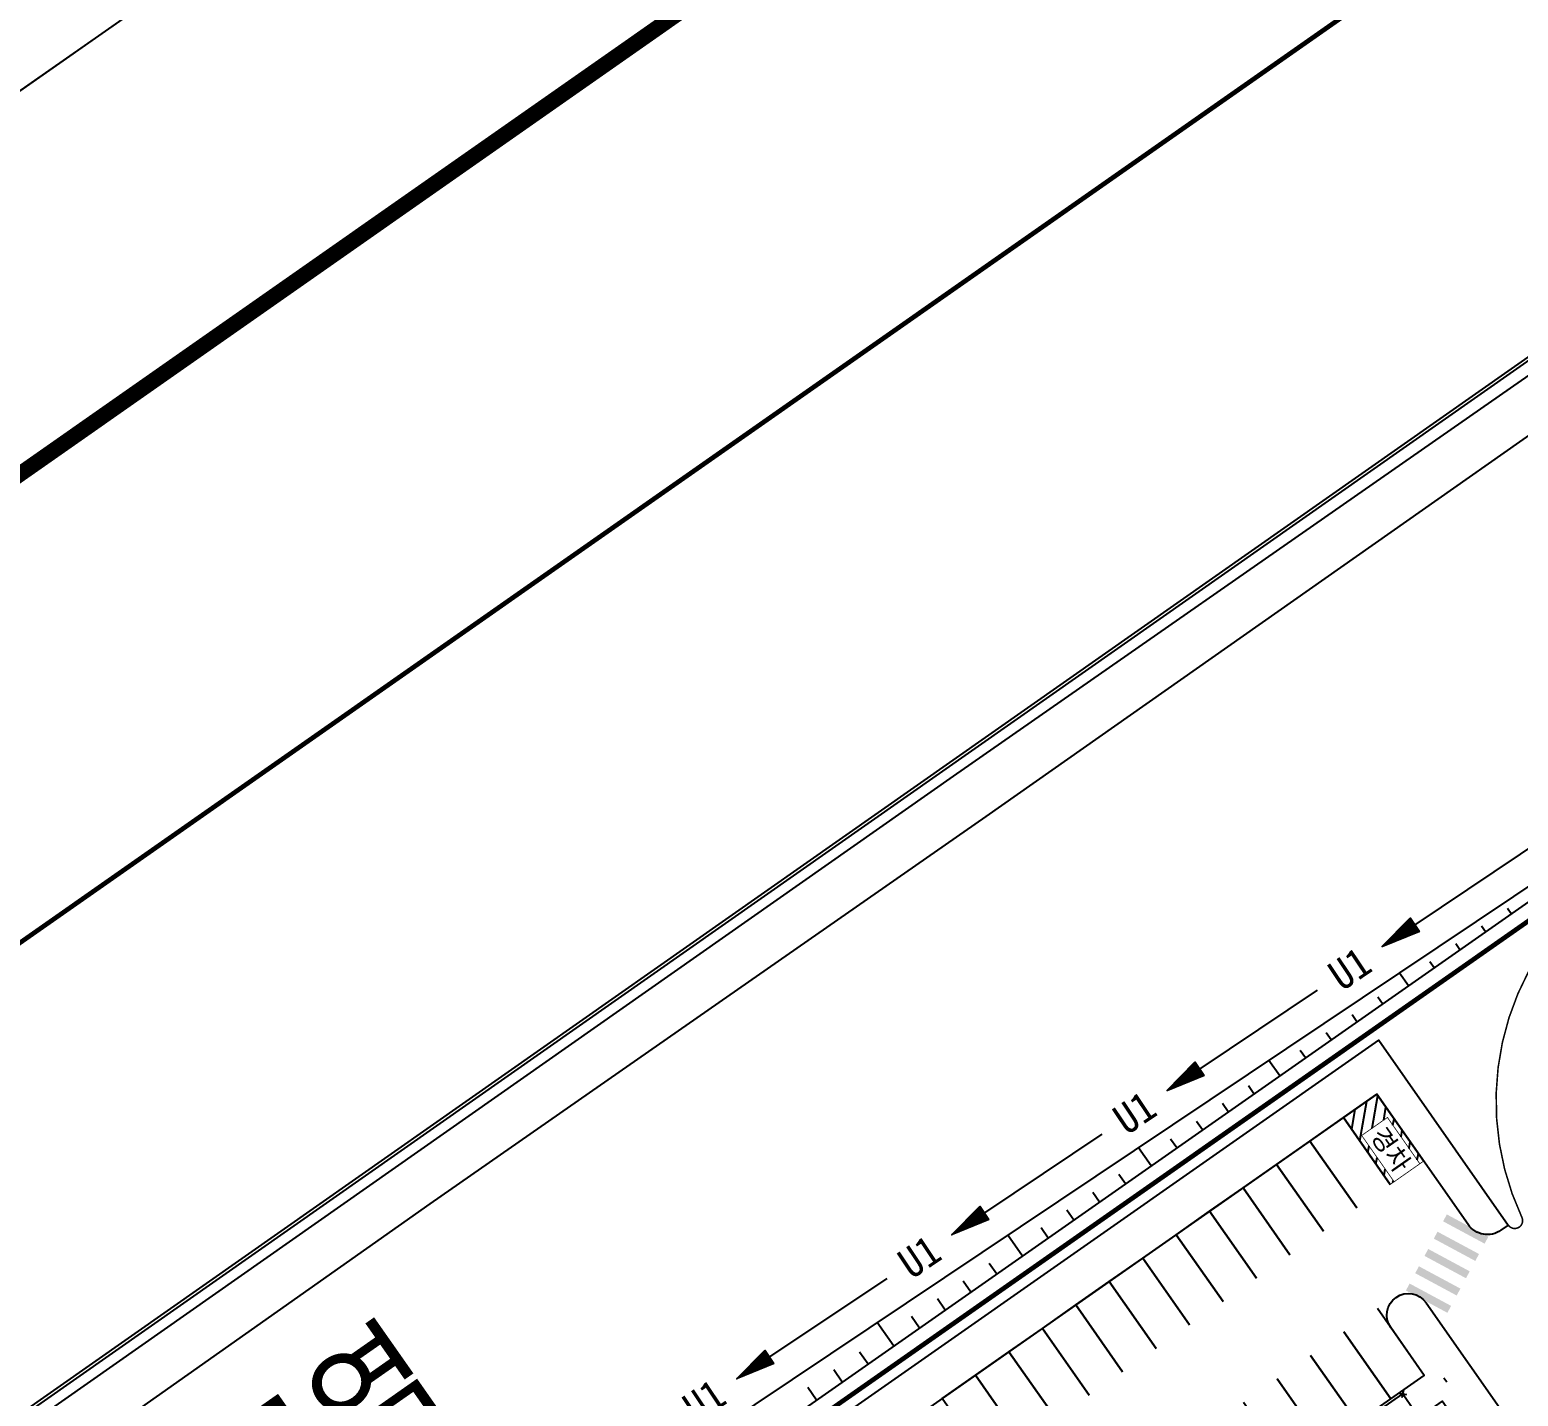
# Model space of a CAD drawing. Header units: millimetres. Extents: x 152904052 to 153933663, y 538271515 to 539240469.
# Drawn here: x 153119446 to 153214217, y 538825339 to 538912353 of the extents above; entities that cross this region are included whole.
import ezdxf
from ezdxf.enums import TextEntityAlignment as Align

# ---------------------------------------------------------------- set-up
doc = ezdxf.new("R2010")
doc.units = ezdxf.units.MM
doc.set_wipeout_variables(frame=1)
doc.linetypes.add('DASHED', pattern=[19.05, 12.7, -6.35])
for name, color, linetype in [('BORD', 7, 'Continuous'), ('DIMM', 1, 'Continuous'), ('e-wire', 4, 'Continuous'), ('FENC', 7, 'Continuous'), ('SCHM', 9, 'Continuous'), ('TEXT', 7, 'Continuous'), ('ZONE', 1, 'DASHED')]:
    doc.layers.add(name, color=color, linetype=linetype)
doc.styles.add('IIAC FONT', font='GulimChe.ttf')
doc.styles.add('굴림', font='Gulim.ttf')

# ---------------------------------------------------------------- blocks, each defined once
blk = doc.blocks.new('MF-2(H2000)')
for points in [[(48447494, 24728615), (48447141, 24728262)], [(48447141, 24728615), (48447494, 24728262)], [(48449194, 24728615), (48448841, 24728262)], [(48448841, 24728615), (48449194, 24728262)], [(48447494, 24726965), (48447141, 24726612)], [(48447141, 24726965), (48447494, 24726612)], [(48449194, 24726965), (48448841, 24726612)], [(48448841, 24726965), (48449194, 24726612)]]:
    blk.add_lwpolyline(points)
at = {"ltscale": 3}
blk.add_lwpolyline([(48447317, 24726788), (48447317, 24726788), (48447317, 24728438), (48449017, 24728438), (48449017, 24726788), (48449017, 24726788)], dxfattribs=at)
at = {"ltscale": 5}
for points in [[(48448167, 24726788, -0.414214), (48447317, 24725938), (48447317, 24726788)], [(48448167, 24726788, 0.414214), (48449017, 24725938), (48449017, 24726788)]]:
    blk.add_lwpolyline(points, format="xyb", dxfattribs=at)
blk = doc.blocks.new('SHEET')
at = {"layer": 'e-wire', "color": 1, "true_color": 0xff0000}
blk.add_lwpolyline([(0, 0), (841, 0), (841, -594), (0, -594)], close=True, dxfattribs=at)

msp = doc.modelspace()

# ---------------------------------------------------------------- hatches: boundary and pattern name
at = {"layer": 'SCHM'}
h = msp.add_hatch(dxfattribs=at)
h.set_pattern_fill('ANSI31', color=256, scale=200, angle=35)
h.set_pattern_definition([(80, (122901466.1, 494562114.84), (-625.352923, 110.266593), [])])
h.paths.add_polyline_path([(153205215.9, 538844574.1), (153203086.1, 538843082.8), (153206068.7, 538838823.3), (153206314.5, 538838995.3), (153204249.6, 538841944.3), (153205887.9, 538843091.4), (153207952.8, 538840142.5), (153208198.5, 538840314.6)])

# ---------------------------------------------------------------- linework, layer by layer
at = {"layer": 'BORD'}
msp.add_lwpolyline([(153244756.3, 538271514.8), (153933663.1, 538753892.5), (153592958.7, 539240468.9), (152904051.9, 538758091.1)], close=True, dxfattribs=at)
at = {"layer": 'BORD', "const_width": 1000}
msp.add_lwpolyline([(153253763.5, 538302237.2), (152936002.2, 538756047.4), (153588047.2, 539212614.3), (153905808.6, 538758804)], close=True, dxfattribs=at)
at = {"layer": 'DIMM'}
msp.add_line((153209477.7, 538826514.6), (153209663.6, 538826249.2), dxfattribs=at)
at = {"layer": 'SCHM'}
for p, q in [((153074510.5, 538763796.1), (153218867.9, 538860469.1)), ((153213775.3, 538856061), (153213537.5, 538856400.6)), ((153212137, 538854913.8), (153211887.3, 538855270.5)), ((153210498.7, 538853766.7), (153210237.1, 538854140.3)), ((153208860.4, 538852619.5), (153208586.8, 538853010.2)), ((153207222.1, 538851472.4), (153206651.1, 538852287.8)), ((153205583.8, 538850325.2), (153205286.4, 538850750)), ((153203945.5, 538849178), (153203636.2, 538849619.8)), ((153202307.2, 538848030.9), (153201985.9, 538848489.7)), ((153200668.9, 538846883.7), (153200335.7, 538847359.6)), ((153199030.6, 538845736.6), (153198340.4, 538846722.3)), ((153197392.3, 538844589.4), (153197035.3, 538845099.3)), ((153195754, 538843442.3), (153195385, 538843969.2)), ((153194115.7, 538842295.1), (153193734.8, 538842839.1)), ((153192477.4, 538841148), (153192084.6, 538841708.9)), ((153190839.1, 538840000.8), (153190029.6, 538841156.8)), ((153189200.8, 538838853.7), (153188784.1, 538839448.7)), ((153187562.5, 538837706.5), (153187133.9, 538838318.6)), ((153185924.1, 538836559.4), (153185483.7, 538837188.4)), ((153184285.8, 538835412.2), (153183833.5, 538836058.3)), ((153182647.5, 538834265.1), (153181718.9, 538835591.3)), ((153181009.2, 538833117.9), (153180533, 538833798)), ((153179370.9, 538831970.8), (153178882.8, 538832667.9)), ((153177732.6, 538830823.6), (153177232.6, 538831537.8)), ((153176094.3, 538829676.5), (153175582.3, 538830407.7)), ((153174456, 538828529.3), (153173408.2, 538830025.7)), ((153172817.7, 538827382.1), (153172281.9, 538828147.4)), ((153171179.4, 538826235), (153170631.7, 538827017.3)), ((153169541.1, 538825087.8), (153168981.4, 538825887.1))]:
    msp.add_line(p, q, dxfattribs=at)
at = {"layer": 'SCHM', "const_width": 300}
msp.add_lwpolyline([(153283005.5, 538466034.4), (153077550.5, 538759454.5), (153361796.3, 538958485.6), (153516377.8, 538737720.2), (153499645.1, 538637137.3)], dxfattribs=at)
at = {"layer": 'SCHM'}
for points in [[(153259573.4, 538952768.9), (153266580.5, 538942336), (153273308.2, 538932521.4), (153028336.3, 538760792.3), (152994841.2, 538737813.8)], [(153259737.3, 538952883.6), (153266746, 538942448.3), (153273585, 538932471.3), (153028450.3, 538760627.9), (152994954.3, 538737648.9)], [(153072735.9, 538757304.1), (153301834.2, 538917720.4)], [(153217697.8, 538862102.3), (153207639.8, 538855364.8)], [(153201406.9, 538851191.2), (153193936, 538846188.9)], [(153206068.7, 538838823.3), (153203086.1, 538843082.8), (153205215.9, 538844574.1), (153208198.5, 538840314.6)], [(153203939, 538837332), (153200956.4, 538841591.5), (153203086.1, 538843082.8), (153206068.7, 538838823.3)], [(153187711.6, 538842021.3), (153180232.2, 538837013)], [(153201809.2, 538835840.7), (153198826.6, 538840100.2), (153200956.4, 538841591.5), (153203939, 538837332)], [(153199679.4, 538834349.4), (153196696.8, 538838608.9), (153198826.6, 538840100.2), (153201809.2, 538835840.7)], [(153197549.6, 538832858.1), (153194567, 538837117.7), (153196696.8, 538838608.9), (153199679.4, 538834349.4)], [(153195419.8, 538831366.8), (153192437.2, 538835626.4), (153194567, 538837117.7), (153197549.6, 538832858.1)], [(153193290, 538829875.5), (153190307.4, 538834135.1), (153192437.2, 538835626.4), (153195419.8, 538831366.8)], [(153191160.2, 538828384.2), (153188177.6, 538832643.8), (153190307.4, 538834135.1), (153193290, 538829875.5)], [(153174007.8, 538832845.3), (153166536.8, 538827843)], [(153189030.4, 538826892.9), (153186047.8, 538831152.5), (153188177.6, 538832643.8), (153191160.2, 538828384.2)], [(153186900.6, 538825401.6), (153183918, 538829661.2), (153186047.8, 538831152.5), (153189030.4, 538826892.9)], [(153203120.8, 538829434.4), (153206103.4, 538825174.9), (153208233.2, 538826666.2), (153205250.6, 538830925.7)], [(153184770.8, 538823910.3), (153181788.2, 538828169.9), (153183918, 538829661.2), (153186900.6, 538825401.6)], [(153200991, 538827943.1), (153203973.6, 538823683.6), (153206103.4, 538825174.9), (153203120.8, 538829434.4)], [(153182641, 538822419), (153179658.4, 538826678.6), (153181788.2, 538828169.9), (153184770.8, 538823910.3)], [(153198861.2, 538826451.8), (153201843.8, 538822192.3), (153203973.6, 538823683.6), (153200991, 538827943.1)], [(153180511.2, 538820927.7), (153177528.6, 538825187.3), (153179658.4, 538826678.6), (153182641, 538822419)], [(153196731.4, 538824960.5), (153199714, 538820701), (153201843.8, 538822192.3), (153198861.2, 538826451.8)]]:
    msp.add_lwpolyline(points, dxfattribs=at)
at = {"layer": 'SCHM', "ltscale": 0.005, "const_width": 100}
msp.add_lwpolyline([(153220267.5, 538858470.3, 0.3641175), (153214448.5, 538836731.1, -0.9165705), (153213585.9, 538836232.8)], format="xyb", dxfattribs=at)
at = {"layer": 'SCHM'}
for points in [[(153207924.1, 538854940.7), (153205579.3, 538853985.5), (153205562.2, 538853973.6), (153207338.6, 538855776.9), (153207355.6, 538855788.8), (153207924.1, 538854940.7)], [(153207825.1, 538854973.1), (153205773, 538854108.4), (153207352.2, 538855684.7), (153207825.1, 538854973.1)], [(153207769.6, 538854997.9), (153205986.3, 538854257.8), (153207348, 538855618.2), (153207769.6, 538854997.9)], [(153207682.6, 538855013.2), (153206197, 538854392.7), (153207332.6, 538855531.1), (153207682.6, 538855013.2)], [(153207612.6, 538855040.5), (153206401.8, 538854536), (153207328.4, 538855464.6), (153207612.6, 538855040.5)], [(153207534.1, 538855061.8), (153206621.1, 538854676.9), (153207321.6, 538855383.5), (153207534.1, 538855061.8)], [(153207470.1, 538855080.6), (153206825.9, 538854820.3), (153207317.3, 538855317), (153207470.1, 538855080.6)], [(153207391.6, 538855101.9), (153207036.6, 538854955.1), (153207302, 538855229.9), (153207391.6, 538855101.9)], [(153207321.6, 538855129.2), (153207249.9, 538855104.5), (153207297.7, 538855163.4), (153207321.6, 538855129.2)], [(153194220.2, 538845764.8), (153191875.4, 538844809.6), (153191858.4, 538844797.7), (153193634.7, 538846601), (153193651.8, 538846612.9), (153194220.2, 538845764.8)], [(153194121.2, 538845797.2), (153192077.7, 538844938.5), (153193648.4, 538846508.8), (153194121.2, 538845797.2)], [(153194065.8, 538845822), (153192282.4, 538845081.9), (153193644.1, 538846442.3), (153194065.8, 538845822)], [(153193978.7, 538845837.3), (153192493.2, 538845216.7), (153193637.3, 538846361.2), (153193978.7, 538845837.3)], [(153193917.3, 538845870.6), (153192706.5, 538845366.1), (153193633.1, 538846294.6), (153193917.3, 538845870.6)], [(153193830.2, 538845885.9), (153192917.2, 538845501), (153193617.7, 538846207.6), (153193830.2, 538845885.9)], [(153193774.8, 538845910.7), (153193122, 538845644.3), (153193619.4, 538846132.5), (153193774.8, 538845910.7)], [(153193687.7, 538845926), (153193341.3, 538845785.2), (153193598.1, 538846054), (153193687.7, 538845926)], [(153193617.7, 538845953.3), (153193546.1, 538845928.6), (153193608.4, 538845984.9), (153193617.7, 538845953.3)], [(153180516.4, 538836588.9), (153178171.6, 538835633.7), (153178154.5, 538835621.8), (153179936.9, 538837416.5), (153179953.9, 538837428.5), (153180516.4, 538836588.9)], [(153180425.9, 538836627.3), (153178373.8, 538835762.6), (153179944.5, 538837332.9), (153180425.9, 538836627.3)], [(153180361.9, 538836646), (153178578.6, 538835906), (153179954.8, 538837263.8), (153180361.9, 538836646)], [(153180283.4, 538836667.4), (153178789.3, 538836040.8), (153179933.5, 538837185.3), (153180283.4, 538836667.4)], [(153180213.4, 538836694.7), (153179002.6, 538836190.2), (153179935.2, 538837110.2), (153180213.4, 538836694.7)], [(153180132.4, 538836701.5), (153179213.4, 538836325), (153179913.9, 538837031.7), (153180132.4, 538836701.5)], [(153180070.9, 538836734.7), (153179426.7, 538836474.4), (153179915.6, 538836956.6), (153180070.9, 538836734.7)], [(153179983.9, 538836750.1), (153179637.5, 538836609.3), (153179902.8, 538836884.1), (153179983.9, 538836750.1)], [(153179922.4, 538836783.4), (153179842.2, 538836752.6), (153179904.5, 538836809), (153179922.4, 538836783.4)], [(153166812.5, 538827413), (153164476.3, 538826463.8), (153164459.2, 538826451.8), (153166241.5, 538828246.6), (153166258.6, 538828258.5), (153166812.5, 538827413)], [(153166728, 538827442.8), (153164670, 538826586.7), (153166249.2, 538828163), (153166728, 538827442.8)], [(153166658.1, 538827470.1), (153164874.7, 538826730.1), (153166251, 538828087.9), (153166658.1, 538827470.1)], [(153166579.6, 538827491.4), (153165094, 538826870.9), (153166229.6, 538828009.4), (153166579.6, 538827491.4)], [(153166509.6, 538827518.7), (153165298.8, 538827014.3), (153166231.3, 538827934.3), (153166509.6, 538827518.7)], [(153166437.1, 538827531.5), (153165509.6, 538827149.1), (153166218.6, 538827861.7), (153166437.1, 538827531.5)], [(153166367.1, 538827558.8), (153165722.9, 538827298.5), (153166220.3, 538827786.6), (153166367.1, 538827558.8)], [(153166288.6, 538827580.2), (153165933.6, 538827433.3), (153166199, 538827708.1), (153166288.6, 538827580.2)], [(153166224.6, 538827598.9), (153166146.9, 538827582.7), (153166200.7, 538827633), (153166224.6, 538827598.9)]]:
    msp.add_lwpolyline(points, close=True, dxfattribs=at)
at = {"layer": 'SCHM', "ltscale": 0.0008}
for points in [[(153213117.5, 538835904.8, -0.4142136), (153211028.4, 538836273.1), (153205215.9, 538844574.1), (153090207, 538764044), (153092400.9, 538760910.8, -1), (153090148.3, 538759333.4), (153087954.3, 538762466.7), (153079967.6, 538756874.3), (153078390.3, 538759127), (153205335.8, 538848015.2), (153213585.9, 538836232.8)], [(153095224.4, 538752083.9, -1), (153097477.1, 538753661.3), (153099613.6, 538750609.9), (153208233.2, 538826666.2), (153206096.6, 538829717.5, -1), (153208349.3, 538831294.8), (153213769.6, 538823553.8, -1), (153211516.9, 538821976.5), (153209380.4, 538825027.9), (153100760.8, 538748971.6), (153102897.4, 538745920.3, -1), (153100644.7, 538744342.9)]]:
    msp.add_lwpolyline(points, format="xyb", close=True, dxfattribs=at)
at = {"layer": 'SCHM', "const_width": 50}
for points in [[(153208198.5, 538840314.6), (153205215.9, 538844574.1), (153203086.1, 538843082.8), (153206068.7, 538838823.3), (153206314.5, 538838995.3), (153204249.6, 538841944.3), (153205887.9, 538843091.4), (153207952.8, 538840142.5)], [(153206314.5, 538838995.3), (153207952.8, 538840142.5), (153205887.9, 538843091.4), (153204249.6, 538841944.3)]]:
    msp.add_lwpolyline(points, close=True, dxfattribs=at)
at = {"layer": 'SCHM'}
for points in [[(153262947.7, 538955131.6, 0), (153269937, 538944688.3, 0), (153271150, 538943048.3, 0), (153273345, 538942600.3, 0), (153279387, 538934543.3, 0), (153279581, 538932207.3, 0), (153278371, 538928862.3, 0), (153270607, 538923305.3, 0), (153268063, 538923656.3, 0), (153243080.1, 538906330.2, 0), (153180326.1, 538862256.2, 0), (153144925.2, 538837585.1, 0), (153073175.2, 538787006, 0), (153072420.2, 538785207, 0), (153064135.2, 538778733, 0), (153061114.2, 538777511, 0), (153058769.2, 538775923, 0), (153053747.2, 538773064, 0), (153030845.3, 538757424, 0), (152997701.3, 538734000.9, 0)], [(152995468.3, 538736768.9, 0), (153029184.3, 538760247.9, 0), (153050201.2, 538775014, 0), (153178253.1, 538864833.2, 0), (153241642.1, 538908971.2, 0), (153274783, 538932195.3, 0), (153267693, 538942706.3, 0), (153260481.3, 538953404.6, 0)]]:
    msp.add_polyline3d(points, dxfattribs=at)
for points in [[(153209434.2, 538836476.1), (153212076, 538835054.5), (153209671.2, 538836916.4), (153212312.9, 538835494.8)], [(153208841.8, 538835375.4), (153211483.6, 538833953.7), (153209078.8, 538835815.7), (153211720.6, 538834394)], [(153208249.5, 538834274.7), (153210891.2, 538832853), (153208486.4, 538834715), (153211128.2, 538833293.3)], [(153207657.1, 538833173.9), (153210298.9, 538831752.3), (153207894.1, 538833614.2), (153210535.8, 538832192.6)], [(153207064.8, 538832073.2), (153209706.5, 538830651.5), (153207301.7, 538832513.5), (153209943.5, 538831091.8)]]:
    msp.add_solid(points, dxfattribs=at)
at = {"layer": 'ZONE', "linetype": 'Continuous', "lineweight": -3, "const_width": 300, "flags": 128}
msp.add_lwpolyline([(153735877.4, 538706412.6), (153236194.6, 538356530.9), (152963745.8, 538745628.2), (153463428.6, 539095509.8)], close=True, dxfattribs=at)

# ---------------------------------------------------------------- block references
at = {"layer": 'FENC', "rotation": 35.00000000244937}
msp.add_blockref('MF-2(H2000)', (127703396.9, 490779924.8), dxfattribs=at)

# ---------------------------------------------------------------- texts
at = {"layer": 'SCHM', "ltscale": 10, "style": 'IIAC FONT'}
for rotation, p in [(33.806512, (153203484.6, 538852582.4)), (33.804021, (153189785, 538843409.5)), (33.804021, (153176081.2, 538834233.5)), (33.806512, (153162381.6, 538825060.6))]:
    msp.add_text('U1', height=1918.79, rotation=rotation, dxfattribs=at).set_placement(p, align=Align.MIDDLE_CENTER)
at = {"layer": 'SCHM', "style": 'IIAC FONT'}
msp.add_text('경차', height=1200, rotation=305.000001, dxfattribs=at).set_placement((153206101.2, 538841043.4), align=Align.MIDDLE_CENTER)

# ---------------------------------------------------------------- next in the draw order: wipeouts: each hides what was drawn before it
at = {"color": 1}
msp.add_wipeout([(153122269.3, 538805139.6), (153156673.6, 538829229.9), (153149790.7, 538839059.7), (153115386.3, 538814969.5)], dxfattribs=at).dxf.layer = 'TEXT'

# ---------------------------------------------------------------- next in the draw order: block references
at = {"color": 1, "xscale": 999.9999992168825, "yscale": 999.9999992168825, "zscale": 999.9999992168825, "rotation": 35.00000001815084}
msp.add_blockref('SHEET', (152904051.9, 538758091.1), dxfattribs=at)

# ---------------------------------------------------------------- next in the draw order: texts
at = {"layer": 'TEXT', "style": '굴림'}
msp.add_text('A구역', height=6000, rotation=35.000001, dxfattribs=at).set_placement((153136030, 538822099.7), align=Align.MIDDLE)

doc.saveas('drawing.dxf')
